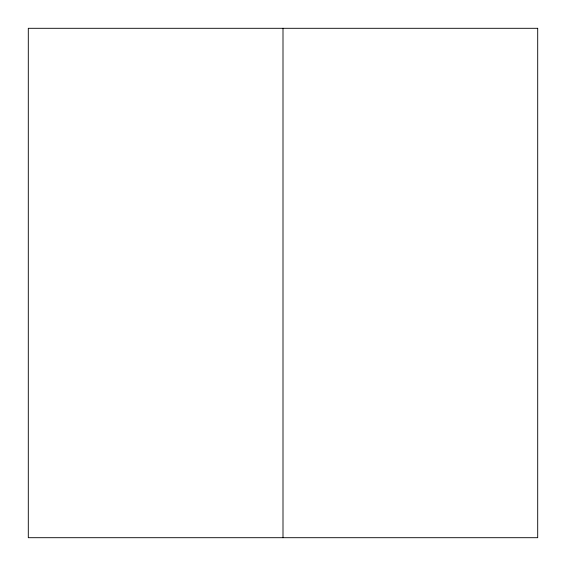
<?xml version="1.0" encoding="UTF-8"?>
<svg xmlns="http://www.w3.org/2000/svg" width="566" height="566" viewBox="0 0 566 566"><rect width="100%" height="100%" fill="white"/><g stroke="black" fill="none" stroke-linecap="round" stroke-linejoin="round"><path stroke-width="0.85" d="M283 28.3L283 537.7M537.7 28.3L28.3 28.3L28.3 537.7L537.7 537.7L537.7 28.3"/></g></svg>
